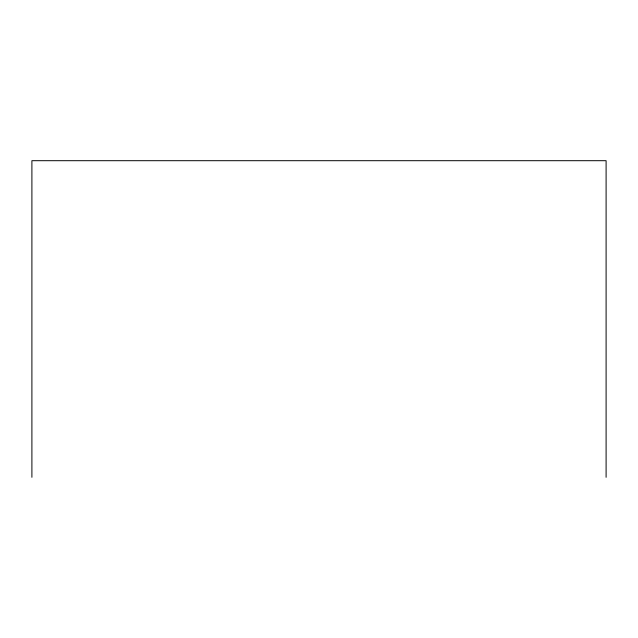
<?xml version="1.0" encoding="UTF-8"?>
<svg xmlns="http://www.w3.org/2000/svg" width="638" height="638" viewBox="0 0 638 638"><rect width="100%" height="100%" fill="white"/><g stroke="black" fill="none" stroke-linecap="round" stroke-linejoin="round"><path stroke-width="0.96" d="M606.1 477.304L606.1 160.696L31.9 160.696L31.9 477.304"/></g></svg>
